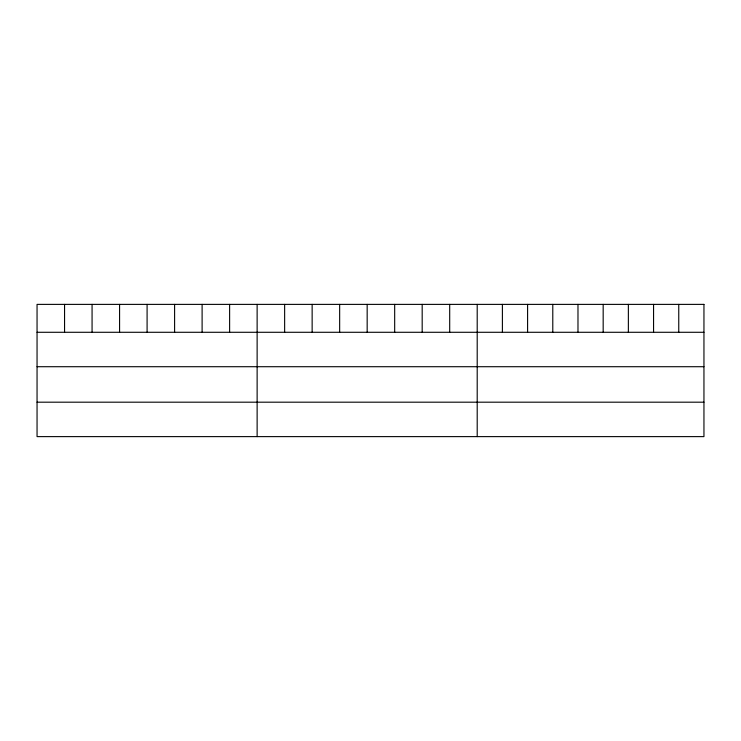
<?xml version="1.0" encoding="UTF-8"?>
<svg xmlns="http://www.w3.org/2000/svg" width="741" height="741" viewBox="0 0 741 741"><rect width="100%" height="100%" fill="white"/><g stroke="black" fill="none" stroke-linecap="round" stroke-linejoin="round"><path stroke-width="1.11" d="M37.05 332.283L703.95 332.283M37.05 366.712L703.95 366.712M37.05 402.187L703.95 402.187M678.756 304.384L678.756 332.283M653.562 304.384L653.562 332.283M628.368 304.384L628.368 332.283M603.174 304.384L603.174 332.283M577.98 304.384L577.98 332.283M552.786 304.384L552.786 332.283M527.592 304.384L527.592 332.283M502.398 304.384L502.398 332.283M477.204 304.384L477.204 436.616M449.694 304.384L449.694 332.283M422.185 304.384L422.185 332.283M394.675 304.384L394.675 332.283M367.166 304.384L367.166 332.283M339.656 304.384L339.656 332.283M312.146 304.384L312.146 332.283M284.637 304.384L284.637 332.283M257.127 304.384L257.127 436.616M229.617 304.384L229.617 332.283M202.108 304.384L202.108 332.283M174.598 304.384L174.598 332.283M147.089 304.384L147.089 332.283M119.579 304.384L119.579 332.283M92.069 304.384L92.069 332.283M64.56 304.384L64.56 332.283M703.95 304.384L37.05 304.384L37.05 436.616L703.95 436.616L703.95 304.384"/></g></svg>
